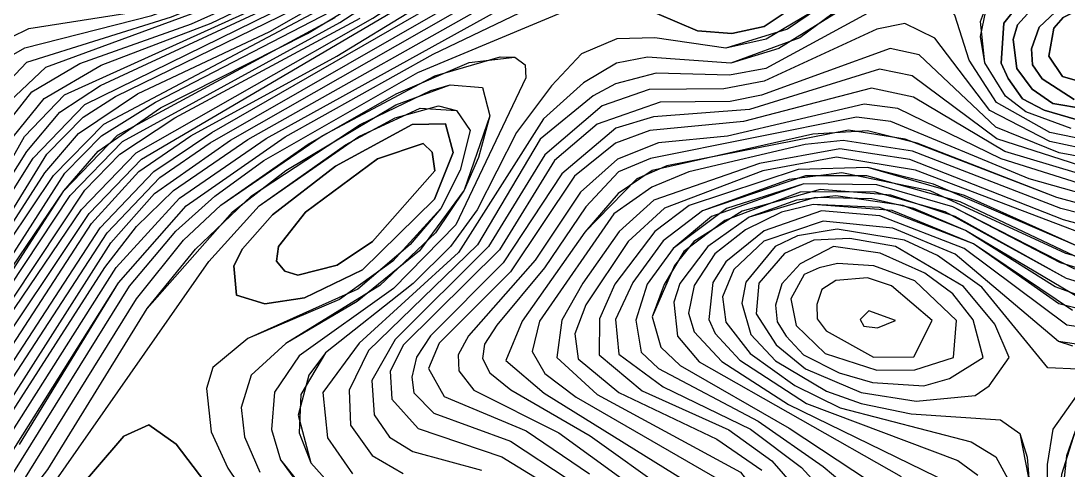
# Model space of a CAD drawing. Extents: x 104.513 to 104.5295, y 28.4567 to 28.4663.
# Drawn here: x 104.523564 to 104.525917, y 28.46333 to 28.464339 of the extents above; entities that cross this region are included whole.
import ezdxf

# ---------------------------------------------------------------- set-up
doc = ezdxf.new("R2010")
doc.units = 0
doc.header["$MEASUREMENT"] = 0
for name, color, linetype in [('Contour_Line_Intermediate', 7, 'Continuous'), ('Contour_Line_Major', 7, 'Continuous'), ('Contour_Line_Minor', 7, 'Continuous'), ('Iso-height_Area', 7, 'Continuous')]:
    doc.layers.add(name, color=color, linetype=linetype)

msp = doc.modelspace()

# ---------------------------------------------------------------- linework, layer by layer
at = {"layer": 'Contour_Line_Intermediate', "color": 0}
for points in [[(104.5234187, 28.4637567, 375), (104.5235912, 28.4640306, 375), (104.5237069, 28.4641508, 375), (104.5242405, 28.464413, 375), (104.5244093, 28.4645316, 375), (104.5244922, 28.4646118, 375), (104.5245255, 28.4646596, 375), (104.5245508, 28.4647496, 375), (104.5245425, 28.4648287, 375), (104.5244758, 28.4650492, 375), (104.5244765, 28.4651616, 375), (104.5245271, 28.4652409, 375), (104.5246184, 28.4653078, 375), (104.5249856, 28.4654702, 375), (104.5255627, 28.4657637, 375), (104.525698, 28.4658124, 375), (104.5258129, 28.4658173, 375), (104.5258852, 28.4657646, 375), (104.5259113, 28.4657201, 375), (104.5259275, 28.4656491, 375)], [(104.5266093, 28.4645449, 355), (104.5265814, 28.4644393, 355), (104.5265376, 28.4643844, 355), (104.5264416, 28.464303, 355), (104.5263132, 28.4642343, 355), (104.5261384, 28.4641906, 355), (104.5260087, 28.4641839, 355), (104.5259049, 28.4642142, 355), (104.525874, 28.4642595, 355), (104.5258851, 28.4643225, 355), (104.525906, 28.4643461, 355), (104.5260574, 28.4644234, 355), (104.5265641, 28.4645814, 355), (104.5266093, 28.4645449, 355)], [(104.5234968, 28.4635378, 365), (104.5237226, 28.4638837, 365), (104.5238283, 28.4640002, 365), (104.5239456, 28.464081, 365), (104.5242738, 28.4642598, 365), (104.5246228, 28.4644725, 365)], [(104.5235769, 28.4632132, 355), (104.5239857, 28.4637984, 355), (104.5240989, 28.4639232, 355), (104.5243229, 28.4640788, 355), (104.524461, 28.4641431, 355), (104.5245423, 28.4641375, 355), (104.5245732, 28.4640926, 355), (104.5245509, 28.4640035, 355), (104.5245077, 28.4639175, 355), (104.5243993, 28.4637991, 355), (104.5242795, 28.4637133, 355), (104.5240733, 28.4636255, 355), (104.5239948, 28.4635602, 355), (104.5239807, 28.4635131, 355), (104.5239913, 28.4634163, 355), (104.5240288, 28.4633348, 355), (104.5241357, 28.4631759, 355)], [(104.5259808, 28.4639613, 365), (104.5257665, 28.4640287, 365), (104.5255345, 28.464142, 365), (104.5254588, 28.4641514, 365), (104.5251517, 28.46408, 365), (104.5249963, 28.464065, 365), (104.5249045, 28.4640284, 365), (104.524821, 28.4639544, 365), (104.5247197, 28.4638017, 365), (104.5245698, 28.4636319, 365), (104.524546, 28.4635886, 365), (104.5245476, 28.4635533, 365), (104.5245814, 28.4635094, 365), (104.5247729, 28.4634139, 365), (104.5249148, 28.4633106, 365)], [(104.5259422, 28.4637171, 375), (104.5256867, 28.4638684, 375), (104.5255702, 28.4639174, 375), (104.5254759, 28.4639394, 375), (104.5253486, 28.4639424, 375), (104.5252002, 28.4638983, 375), (104.5251071, 28.4638321, 375), (104.5250444, 28.463749, 375), (104.5250307, 28.4637071, 375), (104.5250391, 28.4636309, 375), (104.5250879, 28.4635729, 375), (104.5255416, 28.4633155, 375)]]:
    msp.add_polyline3d(points, dxfattribs=at)
at = {"layer": 'Contour_Line_Major', "color": 0}
for points in [[(104.5235381, 28.4641581, 380), (104.5236194, 28.4642349, 380), (104.5240748, 28.4644026, 380), (104.5242423, 28.4645003, 380), (104.5243896, 28.4646283, 380), (104.5244281, 28.4646938, 380), (104.5244414, 28.4648219, 380), (104.5243819, 28.4650796, 380), (104.5243794, 28.465163, 380), (104.5243966, 28.4652411, 380), (104.5244171, 28.4652766, 380), (104.5244899, 28.4653438, 380), (104.5249855, 28.4655543, 380), (104.52569, 28.4659378, 380), (104.5258118, 28.465988, 380), (104.5258763, 28.4659928, 380), (104.5259226, 28.4659737, 380)], [(104.5235061, 28.463358, 360), (104.523778, 28.4637852, 360), (104.5239203, 28.4639408, 360), (104.5241147, 28.4640745, 360), (104.5247106, 28.4644043, 360), (104.5247994, 28.4644776, 360), (104.5248662, 28.4645734, 360), (104.5249113, 28.464687, 360), (104.5249115, 28.4647634, 360), (104.5248794, 28.4649614, 360), (104.5248987, 28.465065, 360), (104.525066, 28.4651752, 360), (104.5252008, 28.4652109, 360), (104.5252626, 28.4651869, 360), (104.5252789, 28.4651178, 360), (104.5252666, 28.4649449, 360), (104.525289, 28.4648743, 360), (104.5253196, 28.4648282, 360), (104.5254159, 28.4647541, 360), (104.5256078, 28.4646559, 360), (104.5256464, 28.4646155, 360), (104.5257239, 28.4644882, 360), (104.5258418, 28.4645012, 360), (104.5261372, 28.4645877, 360)], [(104.5234967, 28.463705, 370), (104.5236601, 28.4639575, 370), (104.5237371, 28.4640463, 370), (104.5238776, 28.4641432, 370), (104.5242077, 28.4643105, 370), (104.5243666, 28.4644071, 370)], [(104.525989, 28.464065, 360), (104.5258759, 28.464088, 360), (104.5257562, 28.4641553, 360), (104.5256945, 28.4642505, 360), (104.5256629, 28.4643516, 360), (104.5256197, 28.4643926, 360), (104.5255768, 28.4643961, 360), (104.5254838, 28.4643654, 360), (104.5252376, 28.4642322, 360), (104.5251564, 28.4642166, 360), (104.5249915, 28.4642215, 360), (104.5248996, 28.4641973, 360), (104.52485, 28.4641705, 360), (104.5247306, 28.4640735, 360), (104.5245901, 28.4638362, 360), (104.5243448, 28.4635986, 360), (104.5243016, 28.4635098, 360), (104.5243042, 28.463431, 360), (104.5243532, 28.4633627, 360), (104.524423, 28.4633226, 360)], [(104.5260022, 28.4638411, 370), (104.5255744, 28.4640032, 370), (104.5253967, 28.4640327, 370), (104.5252307, 28.4640023, 370), (104.5250098, 28.463918, 370), (104.5249282, 28.4638433, 370), (104.524833, 28.4637012, 370), (104.5248084, 28.4636363, 370), (104.5248157, 28.4635796, 370), (104.5249072, 28.4635043, 370), (104.5251278, 28.4633997, 370), (104.525229, 28.46333, 370)], [(104.5257849, 28.4635829, 380), (104.5257525, 28.4636579, 380), (104.5256822, 28.463742, 380), (104.5255289, 28.4638322, 380), (104.5254267, 28.4638503, 380), (104.5253459, 28.4638461, 380), (104.5252794, 28.4638165, 380), (104.5252221, 28.46375, 380), (104.5252157, 28.4636809, 380), (104.5252609, 28.4636117, 380), (104.5253272, 28.4635577, 380), (104.5254523, 28.4635042, 380), (104.5255755, 28.4634851, 380), (104.5257085, 28.4634976, 380), (104.5257394, 28.4635192, 380), (104.5257849, 28.4635829, 380)], [(104.525935, 28.4634964, 380), (104.525883, 28.4634223, 380), (104.5258698, 28.4633426, 380), (104.5258655, 28.4629675, 380)]]:
    msp.add_polyline3d(points, dxfattribs=at)
at = {"layer": 'Contour_Line_Minor', "color": 0}
for points in [[(104.5235012, 28.4642826, 383), (104.5235816, 28.4643218, 383), (104.5238214, 28.4643589, 383), (104.5239915, 28.4644128, 383), (104.5241579, 28.464497, 383), (104.5243138, 28.4646245, 383), (104.5243635, 28.4647042, 383), (104.5243811, 28.4647921, 383), (104.5243759, 28.4648718, 383), (104.5243239, 28.4651214, 383), (104.5243278, 28.465233, 383), (104.524368, 28.4653154, 383), (104.5244505, 28.4653917, 383), (104.5248206, 28.4655295, 383), (104.524986, 28.4656058, 383), (104.5254021, 28.4658363, 383), (104.5259082, 28.4661506, 383), (104.5259567, 28.4661366, 383)], [(104.5235231, 28.4642497, 382), (104.5235724, 28.4642786, 382), (104.5238577, 28.4643511, 382), (104.5240323, 28.4644151, 382), (104.524194, 28.4645038, 382), (104.524327, 28.4646163, 382), (104.5243895, 28.4647187, 382), (104.5244034, 28.4648061, 382), (104.5243496, 28.4650678, 382), (104.5243455, 28.4651871, 382), (104.5243896, 28.4653153, 382), (104.5244501, 28.4653669, 382), (104.5249459, 28.4655686, 382), (104.5253657, 28.4657957, 382), (104.5258135, 28.4660625, 382), (104.5259187, 28.4660822, 382)], [(104.5234977, 28.4641628, 381), (104.5235768, 28.4642464, 381), (104.5239018, 28.4643481, 381), (104.5240746, 28.4644185, 381), (104.5242495, 28.4645245, 381), (104.5243786, 28.4646483, 381), (104.5244183, 28.4647341, 381), (104.5244224, 28.4648148, 381), (104.5243657, 28.4650737, 381), (104.5243675, 28.4652001, 381), (104.5244041, 28.4652928, 381), (104.524489, 28.465365, 381), (104.5249851, 28.4655706, 381), (104.5257631, 28.4660014, 381), (104.5258587, 28.4660338, 381), (104.5258996, 28.4660329, 381), (104.5259615, 28.4659977, 381)], [(104.5235448, 28.4641241, 379), (104.523588, 28.4641798, 379), (104.523696, 28.464243, 379), (104.5239469, 28.4643318, 379), (104.5241191, 28.4644098, 379), (104.524274, 28.4645051, 379), (104.5244024, 28.464619, 379), (104.5244522, 28.4647062, 379), (104.5244631, 28.4647915, 379), (104.5244008, 28.4650631, 379), (104.5243971, 28.4651657, 379), (104.5244211, 28.4652417, 379), (104.5244924, 28.4653264, 379), (104.5249858, 28.4655381, 379), (104.5256482, 28.465893, 379), (104.5257738, 28.4659435, 379), (104.5258598, 28.4659519, 379), (104.5259202, 28.4659252, 379)], [(104.523546, 28.4640781, 378), (104.5236158, 28.4641646, 378), (104.5237437, 28.4642396, 378), (104.5239909, 28.4643333, 378), (104.5241576, 28.4644137, 378), (104.5243293, 28.464528, 378), (104.5244151, 28.4646091, 378), (104.5244534, 28.4646608, 378), (104.5244887, 28.4647532, 378), (104.5244792, 28.4648379, 378), (104.5244192, 28.465063, 378), (104.5244142, 28.4651422, 378), (104.5244467, 28.465236, 378), (104.524523, 28.4653192, 378), (104.5249842, 28.4655207, 378), (104.5256511, 28.46587, 378), (104.5257585, 28.46591, 378), (104.5258391, 28.4659153, 378), (104.5259112, 28.4658846, 378), (104.5259663, 28.4658, 378)], [(104.5234564, 28.4638747, 377), (104.5235715, 28.4640792, 377), (104.5236616, 28.4641726, 377), (104.5241565, 28.4643973, 377), (104.5243647, 28.4645354, 377), (104.5244662, 28.464633, 377), (104.5244957, 28.4646862, 377), (104.5245039, 28.4648122, 377), (104.5244364, 28.4650694, 377), (104.5244364, 28.4651525, 377), (104.5244686, 28.4652371, 377), (104.5245705, 28.465327, 377), (104.5249846, 28.4655038, 377), (104.525601, 28.4658247, 377), (104.5257374, 28.4658752, 377), (104.525822, 28.4658819, 377), (104.5258888, 28.4658556, 377), (104.5259275, 28.4658107, 377)], [(104.5234145, 28.4637878, 376), (104.5235769, 28.4640451, 376), (104.523651, 28.4641335, 376), (104.5237422, 28.464194, 376), (104.5242027, 28.4644079, 376), (104.524354, 28.464508, 376), (104.5244792, 28.4646224, 376), (104.5245193, 28.4646975, 376), (104.524527, 28.4647804, 376), (104.5244537, 28.4650758, 376), (104.5244586, 28.4651629, 376), (104.5244828, 28.4652326, 376), (104.524565, 28.4652998, 376), (104.5249851, 28.465487, 376), (104.5256129, 28.4658077, 376), (104.5257229, 28.4658439, 376), (104.5258088, 28.4658495, 376), (104.5258717, 28.4658259, 376), (104.5259197, 28.4657663, 376)], [(104.5234664, 28.4635721, 367), (104.5237, 28.4639154, 367), (104.5238223, 28.4640428, 367), (104.5243544, 28.4643445, 367), (104.5246039, 28.4645063, 367), (104.5246824, 28.4645838, 367), (104.5247271, 28.4646714, 367), (104.5247365, 28.4647322, 367), (104.5246624, 28.4650591, 367), (104.5247037, 28.4651457, 367), (104.5248195, 28.465238, 367), (104.5251831, 28.4654196, 367), (104.5254442, 28.4655334, 367), (104.5255625, 28.4655713, 367), (104.5256491, 28.46557, 367), (104.5256836, 28.4655269, 367), (104.5256822, 28.4654466, 367), (104.5255435, 28.4652354, 367), (104.5254835, 28.4651154, 367), (104.5254621, 28.4650021, 367), (104.5254802, 28.4649436, 367), (104.5255403, 28.464888, 367), (104.5256657, 28.4648356, 367), (104.5259231, 28.4647575, 367)], [(104.5234943, 28.4634604, 363), (104.5237571, 28.4638631, 363), (104.5238761, 28.4639868, 363), (104.5239888, 28.4640649, 363), (104.524609, 28.4644207, 363), (104.5247446, 28.4645257, 363), (104.5248087, 28.4646199, 363), (104.52483, 28.4646872, 363), (104.5248226, 28.4647948, 363), (104.5247789, 28.4649916, 363), (104.5247954, 28.4650745, 363), (104.5248613, 28.4651515, 363), (104.5249484, 28.4652071, 363), (104.5252307, 28.4653391, 363), (104.5253699, 28.4653803, 363), (104.5254049, 28.4653771, 363), (104.5254359, 28.4653611, 363), (104.5254371, 28.4652802, 363), (104.5253517, 28.4649881, 363), (104.5253649, 28.4649139, 363), (104.5254004, 28.4648651, 363), (104.5254941, 28.4648036, 363), (104.5258739, 28.4646441, 363), (104.5259845, 28.4646344, 363)], [(104.5234993, 28.4634234, 362), (104.5237657, 28.4638402, 362), (104.5238642, 28.4639511, 362), (104.5240345, 28.4640706, 362), (104.524658, 28.4644264, 362), (104.524762, 28.4645087, 362), (104.5248293, 28.4646056, 362), (104.5248542, 28.4646951, 362), (104.5248529, 28.4647785, 362), (104.5248136, 28.4649282, 362), (104.5248126, 28.4650458, 362), (104.5248433, 28.4650989, 362), (104.5249347, 28.4651725, 362), (104.5251485, 28.4652752, 362), (104.5253299, 28.4653243, 362), (104.5253694, 28.4652896, 362), (104.5253758, 28.4652486, 362), (104.5253258, 28.4650117, 362), (104.525328, 28.4649326, 362), (104.5253618, 28.4648679, 362), (104.5254018, 28.4648271, 362), (104.5258464, 28.464605, 362), (104.5259714, 28.4646033, 362)], [(104.5254456, 28.4645762, 357), (104.5254221, 28.4644956, 357), (104.5253914, 28.464458, 357), (104.5253106, 28.4643767, 357), (104.5252343, 28.4643258, 357), (104.5251612, 28.4643107, 357), (104.5250842, 28.4643164, 357), (104.5249468, 28.4643746, 357), (104.5249211, 28.4644385, 357), (104.5249277, 28.4644862, 357), (104.5250146, 28.4646976, 357), (104.5250403, 28.4649156, 357), (104.5250681, 28.4649945, 357), (104.5251377, 28.4649317, 357), (104.5252121, 28.4648035, 357), (104.5254456, 28.4645762, 357)], [(104.5259242, 28.4640973, 359), (104.5258222, 28.4641344, 359), (104.5257766, 28.46417, 359), (104.5257302, 28.4642448, 359), (104.5257202, 28.4643036, 359), (104.5257356, 28.4643791, 359), (104.5258108, 28.4644439, 359), (104.5259733, 28.4645133, 359)], [(104.5234699, 28.4636391, 369), (104.5236745, 28.4639463, 369), (104.523792, 28.464068, 369), (104.5242807, 28.4643354, 369), (104.5245276, 28.4644961, 369)], [(104.5255535, 28.4644784, 359), (104.5253139, 28.4643006, 359), (104.5251591, 28.4642437, 359), (104.5249717, 28.464257, 359), (104.5249021, 28.4642437, 359), (104.5248279, 28.4641997, 359), (104.524738, 28.464119, 359), (104.5245467, 28.4638187, 359), (104.524324, 28.4636152, 359), (104.5242425, 28.4635043, 359), (104.5242523, 28.4634024, 359), (104.5243089, 28.4633216, 359)], [(104.5259354, 28.4641172, 358), (104.5258632, 28.4641386, 358), (104.5258143, 28.4641639, 358), (104.5257822, 28.4642091, 358), (104.525767, 28.464244, 358), (104.5257725, 28.4643338, 358), (104.5258391, 28.4644177, 358), (104.525979, 28.4644875, 358)], [(104.5260252, 28.4641291, 357), (104.5258828, 28.4641535, 357), (104.5258362, 28.4641855, 357), (104.5258019, 28.4642315, 357), (104.5257937, 28.4642966, 357), (104.5258034, 28.4643301, 357), (104.5258623, 28.4643958, 357), (104.5260294, 28.4644788, 357)], [(104.5234806, 28.4635527, 366), (104.5237171, 28.4639066, 366), (104.5238349, 28.4640283, 366), (104.5245651, 28.464458, 366)], [(104.5234985, 28.4635014, 364), (104.5237419, 28.4638742, 364), (104.5238621, 28.4640004, 364), (104.5239924, 28.4640884, 364), (104.5246077, 28.464442, 364)], [(104.5234921, 28.4633814, 361), (104.5237525, 28.463785, 361), (104.5238232, 28.4638768, 361), (104.5239067, 28.4639577, 361), (104.5240734, 28.4640726, 361), (104.5246917, 28.4644207, 361)], [(104.5234555, 28.4637466, 373), (104.5236177, 28.4639976, 373), (104.5236932, 28.4640861, 373), (104.5238254, 28.4641747, 373), (104.5241231, 28.4643152, 373), (104.5242851, 28.4644077, 373)], [(104.5234761, 28.4638028, 374), (104.5236222, 28.4640397, 374), (104.5237035, 28.4641228, 374), (104.5237761, 28.4641691, 374), (104.5242381, 28.4643951, 374)], [(104.5259309, 28.4641619, 356), (104.5258587, 28.4642084, 356), (104.5258373, 28.4642404, 356), (104.525835, 28.4642758, 356), (104.5258524, 28.4643245, 356), (104.5259351, 28.4644032, 356)], [(104.5234356, 28.463692, 372), (104.5236366, 28.4639915, 372), (104.5237498, 28.4641067, 372), (104.5242912, 28.464394, 372)], [(104.5235263, 28.4633427, 359), (104.5237832, 28.4637506, 359), (104.5239348, 28.4639231, 359), (104.5241572, 28.4640783, 359), (104.5244901, 28.4642643, 359), (104.5247375, 28.464382, 359)], [(104.5234821, 28.4637164, 371), (104.5236623, 28.4639966, 371), (104.5237444, 28.4640808, 371), (104.523866, 28.4641562, 371), (104.5242821, 28.464371, 371)], [(104.5235477, 28.4633253, 358), (104.5238075, 28.4637428, 358), (104.5239121, 28.4638666, 358), (104.5239993, 28.4639454, 358), (104.5241094, 28.4640249, 358), (104.5244553, 28.4642232, 358), (104.524809, 28.4643701, 358)], [(104.5253561, 28.4643672, 358), (104.5252868, 28.4643201, 358), (104.5251476, 28.4642778, 358), (104.5249886, 28.4643005, 358), (104.5249031, 28.4642988, 358), (104.5248232, 28.464265, 358), (104.5247562, 28.4641926, 358), (104.5246771, 28.4640883, 358), (104.5245887, 28.4639147, 358), (104.5245293, 28.4638323, 358), (104.524445, 28.4637494, 358), (104.5242481, 28.4635936, 358), (104.524193, 28.4635, 358), (104.5241887, 28.4634137, 358), (104.5242151, 28.4633463, 358), (104.5242732, 28.4632822, 358)], [(104.523489, 28.4636312, 368), (104.5237074, 28.4639587, 368), (104.523786, 28.4640396, 368), (104.5239093, 28.464121, 368), (104.5243263, 28.4643452, 368)], [(104.5259815, 28.4640457, 361), (104.5258764, 28.4640679, 361), (104.5257415, 28.4641372, 361), (104.5256175, 28.4642997, 361), (104.5255503, 28.464333, 361), (104.5254871, 28.46432, 361), (104.5252342, 28.4642035, 361), (104.5251437, 28.4641863, 361), (104.5249755, 28.4641849, 361), (104.5248698, 28.4641477, 361), (104.5247408, 28.4640378, 361), (104.5246142, 28.4638318, 361), (104.524405, 28.4636233, 361), (104.5243522, 28.4635314, 361), (104.5243573, 28.463454, 361), (104.5243917, 28.463404, 361), (104.5244441, 28.4633721, 361), (104.5245991, 28.4633299, 361)], [(104.5235661, 28.4633018, 357), (104.5238231, 28.4637143, 357), (104.5239292, 28.4638462, 357), (104.5240131, 28.4639252, 357), (104.5242403, 28.4640809, 357), (104.5244935, 28.464215, 357), (104.5246406, 28.4642582, 357), (104.5246739, 28.4642572, 357), (104.5246971, 28.4642397, 357), (104.5246983, 28.4642108, 357), (104.524541, 28.4638808, 357), (104.524401, 28.4637382, 357), (104.5241893, 28.4635869, 357), (104.5241332, 28.4635051, 357), (104.5241266, 28.4634215, 357), (104.5241469, 28.4633534, 357), (104.524283, 28.4631666, 357)], [(104.5260106, 28.4640214, 362), (104.5258973, 28.4640426, 362), (104.5257544, 28.4640999, 362), (104.5255826, 28.4642627, 362), (104.5255174, 28.4642767, 362), (104.5252282, 28.4641721, 362), (104.5251573, 28.4641579, 362), (104.525, 28.4641564, 362), (104.5248584, 28.4641071, 362), (104.5247627, 28.4640251, 362), (104.5246395, 28.4638244, 362), (104.5244238, 28.4636115, 362), (104.5243936, 28.4635523, 362), (104.5243972, 28.463489, 362), (104.5244566, 28.4634236, 362), (104.5246442, 28.4633599, 362), (104.5247411, 28.4633009, 362)], [(104.5259645, 28.4640072, 363), (104.5257568, 28.4640739, 363), (104.5255668, 28.4642151, 363), (104.525493, 28.4642304, 363), (104.5252014, 28.4641401, 363), (104.524985, 28.4641234, 363), (104.5249009, 28.4640978, 363), (104.524779, 28.4639954, 363), (104.5246478, 28.4637952, 363), (104.5244839, 28.4636318, 363), (104.5244525, 28.463584, 363), (104.5244425, 28.4635387, 363), (104.524447, 28.4635035, 363), (104.5244913, 28.4634581, 363), (104.5246637, 28.4633949, 363), (104.5247939, 28.4633094, 363)], [(104.5235526, 28.4632395, 356), (104.5236244, 28.4633311, 356), (104.5238472, 28.4636929, 356), (104.5239558, 28.463826, 356), (104.5240817, 28.4639457, 356), (104.5243262, 28.4641058, 356), (104.5244848, 28.4641828, 356), (104.5245282, 28.4641952, 356), (104.5246009, 28.4641891, 356), (104.5246175, 28.4641256, 356), (104.5245599, 28.4639586, 356), (104.5244596, 28.4638224, 356), (104.5243194, 28.4637084, 356), (104.5241589, 28.4636145, 356), (104.5240811, 28.4635432, 356), (104.5240588, 28.463471, 356), (104.5240661, 28.4634045, 356), (104.5241008, 28.4633254, 356)], [(104.5259904, 28.4639812, 364), (104.525775, 28.4640453, 364), (104.5255699, 28.4641675, 364), (104.5254752, 28.4641878, 364), (104.5251873, 28.464113, 364), (104.5249769, 28.4640924, 364), (104.5248998, 28.4640639, 364), (104.5248075, 28.4639899, 364), (104.5246637, 28.4637751, 364), (104.5245037, 28.4636151, 364), (104.5244793, 28.4635584, 364), (104.5245149, 28.4634954, 364), (104.5246989, 28.4634183, 364), (104.5248417, 28.4633215, 364)], [(104.5260082, 28.4639343, 366), (104.5258299, 28.4639843, 366), (104.525519, 28.4641131, 366), (104.5254412, 28.4641224, 366), (104.5249787, 28.4640294, 366), (104.5249067, 28.4639997, 366), (104.524833, 28.4639211, 366), (104.5247407, 28.4637845, 366), (104.5246329, 28.4636557, 366), (104.5246056, 28.4636125, 366), (104.5246011, 28.4635805, 366), (104.5246173, 28.4635487, 366), (104.5246649, 28.4635102, 366), (104.524843, 28.4634074, 366), (104.5250187, 28.4632811, 366)], [(104.5260052, 28.4639113, 367), (104.5258916, 28.4639423, 367), (104.5255513, 28.4640729, 367), (104.5254237, 28.4640934, 367), (104.5250154, 28.464013, 367), (104.5249475, 28.4639844, 367), (104.5248309, 28.4638646, 367), (104.5246902, 28.4636646, 367), (104.5246534, 28.4635761, 367), (104.5247399, 28.463503, 367), (104.5250992, 28.4632798, 367), (104.52512, 28.4632516, 367), (104.5251044, 28.4631855, 367), (104.5250328, 28.4631434, 367), (104.5246518, 28.4630112, 367), (104.5244893, 28.4629375, 367), (104.5244067, 28.4628785, 367), (104.5241514, 28.462643, 367), (104.5240411, 28.4625799, 367), (104.5238294, 28.4624973, 367), (104.5237059, 28.4624692, 367), (104.5235823, 28.4624768, 367), (104.5232973, 28.4625924, 367)], [(104.5245349, 28.4640433, 354), (104.524493, 28.4639387, 354), (104.5243312, 28.46378, 354), (104.524201, 28.4637166, 354), (104.524112, 28.4637033, 354), (104.5240478, 28.463723, 354), (104.5240423, 28.4637889, 354), (104.5240614, 28.4638272, 354), (104.5241291, 28.4639034, 354), (104.5242705, 28.4640128, 354), (104.5244426, 28.4641058, 354), (104.5245176, 28.4641079, 354), (104.5245349, 28.4640433, 354)], [(104.5260273, 28.4638852, 368), (104.5259009, 28.4639172, 368), (104.5255675, 28.4640465, 368), (104.5254119, 28.46407, 368), (104.5253262, 28.4640612, 368), (104.5250647, 28.4639999, 368), (104.5249815, 28.4639652, 368), (104.5248958, 28.4639057, 368), (104.5247293, 28.4636642, 368), (104.5247128, 28.4635967, 368), (104.524741, 28.4635471, 368), (104.5248115, 28.4634937, 368), (104.5251518, 28.4632976, 368)], [(104.524494, 28.4640024, 353), (104.5243537, 28.4638436, 353), (104.5242746, 28.4637903, 353), (104.5241856, 28.4637681, 353), (104.5241571, 28.4637766, 353), (104.5241379, 28.4637994, 353), (104.5241427, 28.4638323, 353), (104.5242031, 28.4639096, 353), (104.5243653, 28.4640287, 353), (104.5244675, 28.4640637, 353), (104.5244881, 28.464044, 353), (104.524494, 28.4640024, 353)], [(104.5260148, 28.4638632, 369), (104.525907, 28.4638923, 369), (104.5255611, 28.4640276, 369), (104.5254043, 28.4640513, 369), (104.5252237, 28.4640183, 369), (104.524986, 28.4639362, 369), (104.5249079, 28.4638661, 369), (104.5248265, 28.4637499, 369), (104.5247794, 28.4636669, 369), (104.5247681, 28.4635826, 369), (104.5248585, 28.4634997, 369), (104.5251806, 28.4633253, 369)], [(104.52594, 28.4638319, 371), (104.5256149, 28.4639721, 371), (104.5254673, 28.4640095, 371), (104.5253104, 28.4640054, 371), (104.5250658, 28.4639241, 371), (104.5249886, 28.4638656, 371), (104.5248981, 28.4637476, 371), (104.5248638, 28.4636694, 371), (104.5248629, 28.463589, 371), (104.5249597, 28.4635084, 371), (104.5251547, 28.4634203, 371), (104.5252515, 28.4633509, 371), (104.5253274, 28.4632632, 371)], [(104.5260189, 28.4637878, 372), (104.525912, 28.4638166, 372), (104.525607, 28.4639573, 372), (104.5254089, 28.4639974, 372), (104.5252899, 28.4639826, 372), (104.5250956, 28.4639121, 372), (104.5250069, 28.4638452, 372), (104.5249387, 28.4637515, 372), (104.5248998, 28.4636685, 372), (104.5249074, 28.4635904, 372), (104.5250074, 28.4635169, 372), (104.5252031, 28.463422, 372), (104.5253177, 28.4633357, 372), (104.5253968, 28.4632495, 372)], [(104.5260046, 28.4637632, 373), (104.5259001, 28.4637952, 373), (104.5256582, 28.4639214, 373), (104.5254873, 28.4639708, 373), (104.5253233, 28.4639726, 373), (104.5251493, 28.4639177, 373), (104.5250295, 28.4638279, 373), (104.5249709, 28.4637474, 373), (104.5249455, 28.4636671, 373), (104.5249579, 28.4635947, 373), (104.5249962, 28.4635583, 373), (104.5252209, 28.4634397, 373), (104.5253667, 28.463338, 373), (104.5254594, 28.46326, 373)], [(104.5259942, 28.4637357, 374), (104.5259136, 28.4637603, 374), (104.5256636, 28.4638998, 374), (104.5255188, 28.4639477, 374), (104.5253597, 28.4639601, 374), (104.5251847, 28.4639117, 374), (104.5250761, 28.4638436, 374), (104.5250323, 28.4637892, 374), (104.524982, 28.4636746, 374), (104.5250021, 28.463606, 374), (104.5250449, 28.4635648, 374), (104.5252904, 28.4634246, 374), (104.5255409, 28.4632592, 374)], [(104.5259273, 28.4636888, 376), (104.5257048, 28.4638381, 376), (104.5254935, 28.4639198, 376), (104.525344, 28.4639267, 376), (104.5252729, 28.463909, 376), (104.5251919, 28.4638695, 376), (104.5251233, 28.4638154, 376), (104.525077, 28.4637447, 376), (104.5250641, 28.4636821, 376), (104.5250768, 28.4636402, 376), (104.525139, 28.4635738, 376), (104.5252888, 28.4634775, 376), (104.5256512, 28.4633011, 376)], [(104.5259864, 28.4636447, 377), (104.5259142, 28.4636557, 377), (104.5256832, 28.4638274, 377), (104.5254939, 28.463901, 377), (104.5253628, 28.4639121, 377), (104.5252339, 28.4638677, 377), (104.5251476, 28.463798, 377), (104.5251187, 28.463751, 377), (104.5251096, 28.4636679, 377), (104.5251239, 28.4636369, 377), (104.5251793, 28.4635773, 377), (104.5253295, 28.4634797, 377), (104.5256691, 28.4633514, 377), (104.5257142, 28.4633186, 377)], [(104.5259277, 28.4636084, 378), (104.5258957, 28.4636188, 378), (104.5256633, 28.4638151, 378), (104.5255232, 28.4638733, 378), (104.5253665, 28.463889, 378), (104.5252336, 28.4638441, 378), (104.5251656, 28.4637804, 378), (104.5251405, 28.4637194, 378), (104.5251478, 28.4636624, 378), (104.5252025, 28.4635922, 378), (104.5253028, 28.4635204, 378), (104.5254052, 28.4634699, 378), (104.5256993, 28.4633936, 378), (104.5257549, 28.4633602, 378), (104.5257864, 28.4633022, 378)], [(104.5259398, 28.4635569, 379), (104.5258715, 28.4635597, 379), (104.5257232, 28.4637412, 379), (104.5256235, 28.463812, 379), (104.5255495, 28.4638464, 379), (104.5253979, 28.4638714, 379), (104.5253087, 28.4638559, 379), (104.5252591, 28.463832, 379), (104.5251931, 28.4637521, 379), (104.525184, 28.4637049, 379), (104.5252044, 28.4636344, 379), (104.5252597, 28.4635757, 379), (104.5253744, 28.4635075, 379), (104.5254518, 28.4634794, 379), (104.5255646, 28.4634562, 379), (104.5257654, 28.4634429, 379), (104.5258084, 28.4634126, 379), (104.5258341, 28.4632823, 379)], [(104.5257266, 28.4635829, 381), (104.5257037, 28.4636677, 381), (104.5256583, 28.4637257, 381), (104.5255949, 28.4637724, 381), (104.5254949, 28.4638172, 381), (104.5253902, 28.4638318, 381), (104.5253152, 28.4637932, 381), (104.525274, 28.4637484, 381), (104.5252594, 28.4637006, 381), (104.525263, 28.4636632, 381), (104.5252833, 28.4636311, 381), (104.5253227, 28.4635891, 381), (104.5254028, 28.4635487, 381), (104.5254773, 28.463527, 381), (104.5255929, 28.4635196, 381), (104.5256505, 28.4635356, 381), (104.5257266, 28.4635829, 381)], [(104.525666, 28.4636657, 382), (104.5255729, 28.4637547, 382), (104.5254808, 28.4637891, 382), (104.5253991, 28.4637941, 382), (104.5253577, 28.4637839, 382), (104.5253237, 28.463769, 382), (104.5252937, 28.4637145, 382), (104.5253059, 28.4636547, 382), (104.5253711, 28.4635921, 382), (104.5254873, 28.4635543, 382), (104.5255723, 28.4635553, 382), (104.5256597, 28.463583, 382), (104.525666, 28.4636657, 382)], [(104.5256115, 28.4636657, 383), (104.5255201, 28.4637441, 383), (104.5254663, 28.4637617, 383), (104.5253951, 28.463756, 383), (104.5253634, 28.4637353, 383), (104.5253526, 28.4637019, 383), (104.5253533, 28.4636698, 383), (104.5253737, 28.4636427, 383), (104.5254799, 28.4635833, 383), (104.5255704, 28.4635842, 383), (104.5256115, 28.4636657, 383)], [(104.5255289, 28.4636657, 384), (104.5254693, 28.4636875, 384), (104.5254496, 28.4636684, 384), (104.5254581, 28.4636529, 384), (104.5254884, 28.4636493, 384), (104.5255289, 28.4636657, 384)], [(104.5234951, 28.4630889, 354), (104.5235994, 28.4631789, 354), (104.5237946, 28.463406, 354), (104.5238513, 28.4634314, 354), (104.5239125, 28.4633886, 354), (104.5240795, 28.463169, 354)], [(104.5259333, 28.4634174, 381), (104.5259022, 28.4633199, 381), (104.5258962, 28.4632505, 381), (104.5259097, 28.462946, 381), (104.5259416, 28.4627974, 381)]]:
    msp.add_polyline3d(points, dxfattribs=at)
at = {"layer": 'Iso-height_Area', "color": 0}
for points in [[(104.5235012, 28.4642826, 383), (104.5235816, 28.4643218, 383), (104.5238214, 28.4643589, 383), (104.5239915, 28.4644128, 383), (104.5241579, 28.464497, 383), (104.5243138, 28.4646245, 383), (104.5243635, 28.4647042, 383), (104.5243811, 28.4647921, 383), (104.5243759, 28.4648718, 383), (104.5243239, 28.4651214, 383), (104.5243278, 28.465233, 383), (104.524368, 28.4653154, 383), (104.5244505, 28.4653917, 383), (104.5248206, 28.4655295, 383), (104.524986, 28.4656058, 383), (104.5254021, 28.4658363, 383), (104.5259082, 28.4661506, 383), (104.5259567, 28.4661366, 383)], [(104.5235231, 28.4642497, 382), (104.5235724, 28.4642786, 382), (104.5238577, 28.4643511, 382), (104.5240323, 28.4644151, 382), (104.524194, 28.4645038, 382), (104.524327, 28.4646163, 382), (104.5243895, 28.4647187, 382), (104.5244034, 28.4648061, 382), (104.5243496, 28.4650678, 382), (104.5243455, 28.4651871, 382), (104.5243896, 28.4653153, 382), (104.5244501, 28.4653669, 382), (104.5249459, 28.4655686, 382), (104.5253657, 28.4657957, 382), (104.5258135, 28.4660625, 382), (104.5259187, 28.4660822, 382)], [(104.5234977, 28.4641628, 381), (104.5235768, 28.4642464, 381), (104.5239018, 28.4643481, 381), (104.5240746, 28.4644185, 381), (104.5242495, 28.4645245, 381), (104.5243786, 28.4646483, 381), (104.5244183, 28.4647341, 381), (104.5244224, 28.4648148, 381), (104.5243657, 28.4650737, 381), (104.5243675, 28.4652001, 381), (104.5244041, 28.4652928, 381), (104.524489, 28.465365, 381), (104.5249851, 28.4655706, 381), (104.5257631, 28.4660014, 381), (104.5258587, 28.4660338, 381), (104.5258996, 28.4660329, 381), (104.5259615, 28.4659977, 381)], [(104.5235381, 28.4641581, 380), (104.5236194, 28.4642349, 380), (104.5240748, 28.4644026, 380), (104.5242423, 28.4645003, 380), (104.5243896, 28.4646283, 380), (104.5244281, 28.4646938, 380), (104.5244414, 28.4648219, 380), (104.5243819, 28.4650796, 380), (104.5243794, 28.465163, 380), (104.5243966, 28.4652411, 380), (104.5244171, 28.4652766, 380), (104.5244899, 28.4653438, 380), (104.5249855, 28.4655543, 380), (104.52569, 28.4659378, 380), (104.5258118, 28.465988, 380), (104.5258763, 28.4659928, 380), (104.5259226, 28.4659737, 380)], [(104.5235448, 28.4641241, 379), (104.523588, 28.4641798, 379), (104.523696, 28.464243, 379), (104.5239469, 28.4643318, 379), (104.5241191, 28.4644098, 379), (104.524274, 28.4645051, 379), (104.5244024, 28.464619, 379), (104.5244522, 28.4647062, 379), (104.5244631, 28.4647915, 379), (104.5244008, 28.4650631, 379), (104.5243971, 28.4651657, 379), (104.5244211, 28.4652417, 379), (104.5244924, 28.4653264, 379), (104.5249858, 28.4655381, 379), (104.5256482, 28.465893, 379), (104.5257738, 28.4659435, 379), (104.5258598, 28.4659519, 379), (104.5259202, 28.4659252, 379)], [(104.523546, 28.4640781, 378), (104.5236158, 28.4641646, 378), (104.5237437, 28.4642396, 378), (104.5239909, 28.4643333, 378), (104.5241576, 28.4644137, 378), (104.5243293, 28.464528, 378), (104.5244151, 28.4646091, 378), (104.5244534, 28.4646608, 378), (104.5244887, 28.4647532, 378), (104.5244792, 28.4648379, 378), (104.5244192, 28.465063, 378), (104.5244142, 28.4651422, 378), (104.5244467, 28.465236, 378), (104.524523, 28.4653192, 378), (104.5249842, 28.4655207, 378), (104.5256511, 28.46587, 378), (104.5257585, 28.46591, 378), (104.5258391, 28.4659153, 378), (104.5259112, 28.4658846, 378), (104.5259663, 28.4658, 378)], [(104.5234564, 28.4638747, 377), (104.5235715, 28.4640792, 377), (104.5236616, 28.4641726, 377), (104.5241565, 28.4643973, 377), (104.5243647, 28.4645354, 377), (104.5244662, 28.464633, 377), (104.5244957, 28.4646862, 377), (104.5245039, 28.4648122, 377), (104.5244364, 28.4650694, 377), (104.5244364, 28.4651525, 377), (104.5244686, 28.4652371, 377), (104.5245705, 28.465327, 377), (104.5249846, 28.4655038, 377), (104.525601, 28.4658247, 377), (104.5257374, 28.4658752, 377), (104.525822, 28.4658819, 377), (104.5258888, 28.4658556, 377), (104.5259275, 28.4658107, 377)], [(104.5234145, 28.4637878, 376), (104.5235769, 28.4640451, 376), (104.523651, 28.4641335, 376), (104.5237422, 28.464194, 376), (104.5242027, 28.4644079, 376), (104.524354, 28.464508, 376), (104.5244792, 28.4646224, 376), (104.5245193, 28.4646975, 376), (104.524527, 28.4647804, 376), (104.5244537, 28.4650758, 376), (104.5244586, 28.4651629, 376), (104.5244828, 28.4652326, 376), (104.524565, 28.4652998, 376), (104.5249851, 28.465487, 376), (104.5256129, 28.4658077, 376), (104.5257229, 28.4658439, 376), (104.5258088, 28.4658495, 376), (104.5258717, 28.4658259, 376), (104.5259197, 28.4657663, 376)], [(104.5234187, 28.4637567, 375), (104.5235912, 28.4640306, 375), (104.5237069, 28.4641508, 375), (104.5242405, 28.464413, 375), (104.5244093, 28.4645316, 375), (104.5244922, 28.4646118, 375), (104.5245255, 28.4646596, 375), (104.5245508, 28.4647496, 375), (104.5245425, 28.4648287, 375), (104.5244758, 28.4650492, 375), (104.5244765, 28.4651616, 375), (104.5245271, 28.4652409, 375), (104.5246184, 28.4653078, 375), (104.5249856, 28.4654702, 375), (104.5255627, 28.4657637, 375), (104.525698, 28.4658124, 375), (104.5258129, 28.4658173, 375), (104.5258852, 28.4657646, 375), (104.5259113, 28.4657201, 375), (104.5259275, 28.4656491, 375)], [(104.5234664, 28.4635721, 367), (104.5237, 28.4639154, 367), (104.5238223, 28.4640428, 367), (104.5243544, 28.4643445, 367), (104.5246039, 28.4645063, 367), (104.5246824, 28.4645838, 367), (104.5247271, 28.4646714, 367), (104.5247365, 28.4647322, 367), (104.5246624, 28.4650591, 367), (104.5247037, 28.4651457, 367), (104.5248195, 28.465238, 367), (104.5251831, 28.4654196, 367), (104.5254442, 28.4655334, 367), (104.5255625, 28.4655713, 367), (104.5256491, 28.46557, 367), (104.5256836, 28.4655269, 367), (104.5256822, 28.4654466, 367), (104.5255435, 28.4652354, 367), (104.5254835, 28.4651154, 367), (104.5254621, 28.4650021, 367), (104.5254802, 28.4649436, 367), (104.5255403, 28.464888, 367), (104.5256657, 28.4648356, 367), (104.5259231, 28.4647575, 367)], [(104.5234943, 28.4634604, 363), (104.5237571, 28.4638631, 363), (104.5238761, 28.4639868, 363), (104.5239888, 28.4640649, 363), (104.524609, 28.4644207, 363), (104.5247446, 28.4645257, 363), (104.5248087, 28.4646199, 363), (104.52483, 28.4646872, 363), (104.5248226, 28.4647948, 363), (104.5247789, 28.4649916, 363), (104.5247954, 28.4650745, 363), (104.5248613, 28.4651515, 363), (104.5249484, 28.4652071, 363), (104.5252307, 28.4653391, 363), (104.5253699, 28.4653803, 363), (104.5254049, 28.4653771, 363), (104.5254359, 28.4653611, 363), (104.5254371, 28.4652802, 363), (104.5253517, 28.4649881, 363), (104.5253649, 28.4649139, 363), (104.5254004, 28.4648651, 363), (104.5254941, 28.4648036, 363), (104.5258739, 28.4646441, 363), (104.5259845, 28.4646344, 363)], [(104.5234993, 28.4634234, 362), (104.5237657, 28.4638402, 362), (104.5238642, 28.4639511, 362), (104.5240345, 28.4640706, 362), (104.524658, 28.4644264, 362), (104.524762, 28.4645087, 362), (104.5248293, 28.4646056, 362), (104.5248542, 28.4646951, 362), (104.5248529, 28.4647785, 362), (104.5248136, 28.4649282, 362), (104.5248126, 28.4650458, 362), (104.5248433, 28.4650989, 362), (104.5249347, 28.4651725, 362), (104.5251485, 28.4652752, 362), (104.5253299, 28.4653243, 362), (104.5253694, 28.4652896, 362), (104.5253758, 28.4652486, 362), (104.5253258, 28.4650117, 362), (104.525328, 28.4649326, 362), (104.5253618, 28.4648679, 362), (104.5254018, 28.4648271, 362), (104.5258464, 28.464605, 362), (104.5259714, 28.4646033, 362)], [(104.5235061, 28.463358, 360), (104.523778, 28.4637852, 360), (104.5239203, 28.4639408, 360), (104.5241147, 28.4640745, 360), (104.5247106, 28.4644043, 360), (104.5247994, 28.4644776, 360), (104.5248662, 28.4645734, 360), (104.5249113, 28.464687, 360), (104.5249115, 28.4647634, 360), (104.5248794, 28.4649614, 360), (104.5248987, 28.465065, 360), (104.525066, 28.4651752, 360), (104.5252008, 28.4652109, 360), (104.5252626, 28.4651869, 360), (104.5252789, 28.4651178, 360), (104.5252666, 28.4649449, 360), (104.525289, 28.4648743, 360), (104.5253196, 28.4648282, 360), (104.5254159, 28.4647541, 360), (104.5256078, 28.4646559, 360), (104.5256464, 28.4646155, 360), (104.5257239, 28.4644882, 360), (104.5258418, 28.4645012, 360), (104.5261372, 28.4645877, 360)], [(104.5259242, 28.4640973, 359), (104.5258222, 28.4641344, 359), (104.5257766, 28.46417, 359), (104.5257302, 28.4642448, 359), (104.5257206, 28.4643371, 359), (104.5257356, 28.4643791, 359), (104.5258108, 28.4644439, 359), (104.5259733, 28.4645133, 359)], [(104.5234699, 28.4636391, 369), (104.5236745, 28.4639463, 369), (104.523792, 28.464068, 369), (104.5242807, 28.4643354, 369), (104.5245276, 28.4644961, 369)], [(104.5234968, 28.4635378, 365), (104.5237226, 28.4638837, 365), (104.5238283, 28.4640002, 365), (104.5239456, 28.464081, 365), (104.5242738, 28.4642598, 365), (104.5246228, 28.4644725, 365)], [(104.525979, 28.4644875, 0), (104.5258391, 28.4644177, 0), (104.5257725, 28.4643338, 0), (104.525767, 28.464244, 0), (104.5257822, 28.4642091, 0), (104.5258143, 28.4641639, 0), (104.5258632, 28.4641386, 0), (104.5259354, 28.4641172, 0)], [(104.5260294, 28.4644788, 0), (104.5258623, 28.4643958, 0), (104.5258034, 28.4643301, 0), (104.5257937, 28.4642966, 0), (104.5258019, 28.4642315, 0), (104.5258362, 28.4641855, 0), (104.5258828, 28.4641535, 0), (104.5260252, 28.4641291, 0)], [(104.5234806, 28.4635527, 366), (104.5237171, 28.4639066, 366), (104.5238349, 28.4640283, 366), (104.5245651, 28.464458, 366)], [(104.5234985, 28.4635014, 364), (104.5237419, 28.4638742, 364), (104.5238621, 28.4640004, 364), (104.5239924, 28.4640884, 364), (104.5246077, 28.464442, 364)], [(104.5234921, 28.4633814, 361), (104.5237525, 28.463785, 361), (104.5238232, 28.4638768, 361), (104.5239067, 28.4639577, 361), (104.5240734, 28.4640726, 361), (104.5246917, 28.4644207, 361)], [(104.5234555, 28.4637466, 373), (104.5236177, 28.4639976, 373), (104.5236932, 28.4640861, 373), (104.5238254, 28.4641747, 373), (104.5241231, 28.4643152, 373), (104.5242851, 28.4644077, 373)], [(104.5234761, 28.4638028, 374), (104.5236222, 28.4640397, 374), (104.5237035, 28.4641228, 374), (104.5237761, 28.4641691, 374), (104.5242381, 28.4643951, 374)], [(104.525989, 28.464065, 360), (104.5258759, 28.464088, 360), (104.5257562, 28.4641553, 360), (104.5256945, 28.4642505, 360), (104.5256629, 28.4643516, 360), (104.5256197, 28.4643926, 360), (104.5255768, 28.4643961, 360), (104.5254838, 28.4643654, 360), (104.5252376, 28.4642322, 360), (104.5251564, 28.4642166, 360), (104.5249915, 28.4642215, 360), (104.5248996, 28.4641973, 360), (104.52485, 28.4641705, 360), (104.5247306, 28.4640735, 360), (104.5245901, 28.4638362, 360), (104.5243448, 28.4635986, 360), (104.5243016, 28.4635098, 360), (104.5243042, 28.463431, 360), (104.5243532, 28.4633627, 360), (104.524423, 28.4633226, 360)], [(104.5259351, 28.4644032, 0), (104.5258524, 28.4643245, 0), (104.525835, 28.4642758, 0), (104.5258373, 28.4642404, 0), (104.5258587, 28.4642084, 0), (104.5259309, 28.4641619, 0)], [(104.5234356, 28.463692, 372), (104.5236366, 28.4639915, 372), (104.5237498, 28.4641067, 372), (104.5242912, 28.464394, 372)], [(104.5235607, 28.4633874, 359), (104.5237832, 28.4637506, 359), (104.5239348, 28.4639231, 359), (104.5241572, 28.4640783, 359), (104.5244901, 28.4642643, 359), (104.5247375, 28.464382, 359)], [(104.5234821, 28.4637164, 371), (104.5236623, 28.4639966, 371), (104.5237444, 28.4640808, 371), (104.523866, 28.4641562, 371), (104.5242821, 28.464371, 371)], [(104.5235477, 28.4633253, 358), (104.5238075, 28.4637428, 358), (104.5239121, 28.4638666, 358), (104.5239993, 28.4639454, 358), (104.5241094, 28.4640249, 358), (104.5244553, 28.4642232, 358), (104.524809, 28.4643701, 358)], [(104.5253561, 28.4643672, 358), (104.5252385, 28.4642976, 358), (104.5251476, 28.4642778, 358), (104.5249886, 28.4643005, 358), (104.5249031, 28.4642988, 358), (104.5248232, 28.464265, 358), (104.5247562, 28.4641926, 358), (104.5246771, 28.4640883, 358), (104.5245887, 28.4639147, 358), (104.5245293, 28.4638323, 358), (104.524445, 28.4637494, 358), (104.5242481, 28.4635936, 358), (104.5242108, 28.4635432, 358), (104.5241864, 28.4634533, 358), (104.5242151, 28.4633463, 358), (104.5242732, 28.4632822, 358)], [(104.5254062, 28.4643631, 359), (104.5252671, 28.4642766, 359), (104.5251591, 28.4642437, 359), (104.5249717, 28.464257, 359), (104.5249021, 28.4642437, 359), (104.5248279, 28.4641997, 359), (104.524738, 28.464119, 359), (104.5245467, 28.4638187, 359), (104.524324, 28.4636152, 359), (104.5242425, 28.4635043, 359), (104.5242523, 28.4634024, 359), (104.5243089, 28.4633216, 359)], [(104.5234587, 28.4636604, 370), (104.5236601, 28.4639575, 370), (104.523781, 28.4640821, 370), (104.5242701, 28.4643463, 370)], [(104.523489, 28.4636312, 368), (104.5237074, 28.4639587, 368), (104.523786, 28.4640396, 368), (104.5239093, 28.464121, 368), (104.5243263, 28.4643452, 368)], [(104.5259815, 28.4640457, 361), (104.5258764, 28.4640679, 361), (104.5257415, 28.4641372, 361), (104.5256175, 28.4642997, 361), (104.5255503, 28.464333, 361), (104.5254871, 28.46432, 361), (104.5252342, 28.4642035, 361), (104.5251437, 28.4641863, 361), (104.5249755, 28.4641849, 361), (104.5248698, 28.4641477, 361), (104.5247408, 28.4640378, 361), (104.5246142, 28.4638318, 361), (104.524405, 28.4636233, 361), (104.5243522, 28.4635314, 361), (104.5243573, 28.463454, 361), (104.5243917, 28.463404, 361), (104.5244441, 28.4633721, 361), (104.5245991, 28.4633299, 361)], [(104.5235661, 28.4633018, 357), (104.5238231, 28.4637143, 357), (104.5239292, 28.4638462, 357), (104.5240131, 28.4639252, 357), (104.524209, 28.4640619, 357), (104.5244066, 28.4641751, 357), (104.5245711, 28.464245, 357), (104.5246739, 28.4642572, 357), (104.5246971, 28.4642397, 357), (104.5246983, 28.4642108, 357), (104.524541, 28.4638808, 357), (104.524401, 28.4637382, 357), (104.5241893, 28.4635869, 357), (104.5241332, 28.4635051, 357), (104.5241266, 28.4634215, 357), (104.5241469, 28.4633534, 357), (104.5242696, 28.463199, 357)], [(104.5260106, 28.4640214, 362), (104.5258973, 28.4640426, 362), (104.5257544, 28.4640999, 362), (104.5255826, 28.4642627, 362), (104.5255174, 28.4642767, 362), (104.5252282, 28.4641721, 362), (104.5251573, 28.4641579, 362), (104.525, 28.4641564, 362), (104.5248584, 28.4641071, 362), (104.5247627, 28.4640251, 362), (104.5246395, 28.4638244, 362), (104.5244238, 28.4636115, 362), (104.5243936, 28.4635523, 362), (104.5243972, 28.463489, 362), (104.5244566, 28.4634236, 362), (104.5246442, 28.4633599, 362), (104.5247411, 28.4633009, 362)], [(104.5259645, 28.4640072, 363), (104.5257568, 28.4640739, 363), (104.5255668, 28.4642151, 363), (104.525493, 28.4642304, 363), (104.5252014, 28.4641401, 363), (104.524985, 28.4641234, 363), (104.5249009, 28.4640978, 363), (104.524779, 28.4639954, 363), (104.5246478, 28.4637952, 363), (104.5244839, 28.4636318, 363), (104.5244525, 28.463584, 363), (104.5244425, 28.4635387, 363), (104.524447, 28.4635035, 363), (104.5244913, 28.4634581, 363), (104.5246637, 28.4633949, 363), (104.5247939, 28.4633094, 363)], [(104.5235526, 28.4632395, 356), (104.5236244, 28.4633311, 356), (104.5238472, 28.4636929, 356), (104.5240388, 28.4639099, 356), (104.5241588, 28.4640031, 356), (104.524406, 28.4641502, 356), (104.5245282, 28.4641952, 356), (104.5246009, 28.4641891, 356), (104.5246175, 28.4641256, 356), (104.5245921, 28.4640318, 356), (104.5245599, 28.4639586, 356), (104.5244952, 28.4638629, 356), (104.5243699, 28.4637444, 356), (104.5241589, 28.4636145, 356), (104.5240811, 28.4635432, 356), (104.5240588, 28.463471, 356), (104.5240661, 28.4634045, 356), (104.5241008, 28.4633254, 356)], [(104.5259904, 28.4639812, 364), (104.525775, 28.4640453, 364), (104.5255699, 28.4641675, 364), (104.5254752, 28.4641878, 364), (104.5251873, 28.464113, 364), (104.5249769, 28.4640924, 364), (104.5248998, 28.4640639, 364), (104.5248075, 28.4639899, 364), (104.5246637, 28.4637751, 364), (104.5245037, 28.4636151, 364), (104.5244793, 28.4635584, 364), (104.5245149, 28.4634954, 364), (104.5246989, 28.4634183, 364), (104.5248417, 28.4633215, 364)], [(104.5235769, 28.4632132, 355), (104.5239857, 28.4637984, 355), (104.5240989, 28.4639232, 355), (104.5242932, 28.4640604, 355), (104.524405, 28.4641213, 355), (104.524502, 28.4641483, 355), (104.5245423, 28.4641375, 355), (104.5245732, 28.4640926, 355), (104.5245509, 28.4640035, 355), (104.5245077, 28.4639175, 355), (104.5244387, 28.4638364, 355), (104.5243205, 28.463736, 355), (104.5240733, 28.4636255, 355), (104.5239948, 28.4635602, 355), (104.5239807, 28.4635131, 355), (104.5239913, 28.4634163, 355), (104.5240288, 28.4633348, 355), (104.5241357, 28.4631759, 355)], [(104.5259808, 28.4639613, 365), (104.5257665, 28.4640287, 365), (104.5255345, 28.464142, 365), (104.5254588, 28.4641514, 365), (104.5251517, 28.46408, 365), (104.5249963, 28.464065, 365), (104.5249045, 28.4640284, 365), (104.524821, 28.4639544, 365), (104.5247197, 28.4638017, 365), (104.5245698, 28.4636319, 365), (104.524546, 28.4635886, 365), (104.5245476, 28.4635533, 365), (104.5245814, 28.4635094, 365), (104.5247729, 28.4634139, 365), (104.5249148, 28.4633106, 365)], [(104.5260082, 28.4639343, 366), (104.5258299, 28.4639843, 366), (104.525519, 28.4641131, 366), (104.5254412, 28.4641224, 366), (104.5249787, 28.4640294, 366), (104.5249067, 28.4639997, 366), (104.524833, 28.4639211, 366), (104.5247407, 28.4637845, 366), (104.5246329, 28.4636557, 366), (104.5246056, 28.4636125, 366), (104.5246011, 28.4635805, 366), (104.5246173, 28.4635487, 366), (104.5246649, 28.4635102, 366), (104.524843, 28.4634074, 366), (104.5250187, 28.4632811, 366)], [(104.5260052, 28.4639113, 367), (104.5258916, 28.4639423, 367), (104.5255778, 28.4640645, 367), (104.5254666, 28.4640921, 367), (104.5253431, 28.4640843, 367), (104.5249825, 28.464003, 367), (104.5249059, 28.4639513, 367), (104.5248309, 28.4638646, 367), (104.5246902, 28.4636646, 367), (104.5246534, 28.4635761, 367), (104.5247399, 28.463503, 367), (104.5250992, 28.4632798, 367), (104.52512, 28.4632516, 367), (104.5251044, 28.4631855, 367), (104.5250328, 28.4631434, 367), (104.5246518, 28.4630112, 367), (104.5244893, 28.4629375, 367), (104.5244067, 28.4628785, 367), (104.5241514, 28.462643, 367), (104.5240411, 28.4625799, 367), (104.5239044, 28.4625233, 367), (104.5237059, 28.4624692, 367), (104.5235823, 28.4624768, 367), (104.5232973, 28.4625924, 367)], [(104.5260273, 28.4638852, 368), (104.5259009, 28.4639172, 368), (104.5255675, 28.4640465, 368), (104.5254119, 28.46407, 368), (104.5253262, 28.4640612, 368), (104.5250647, 28.4639999, 368), (104.5249815, 28.4639652, 368), (104.5248958, 28.4639057, 368), (104.5247293, 28.4636642, 368), (104.5247128, 28.4635967, 368), (104.524741, 28.4635471, 368), (104.5248115, 28.4634937, 368), (104.5251518, 28.4632976, 368)], [(104.5260148, 28.4638632, 369), (104.525907, 28.4638923, 369), (104.5255611, 28.4640276, 369), (104.5254043, 28.4640513, 369), (104.5252237, 28.4640183, 369), (104.524986, 28.4639362, 369), (104.5249079, 28.4638661, 369), (104.5248265, 28.4637499, 369), (104.5247794, 28.4636669, 369), (104.5247681, 28.4635826, 369), (104.5248585, 28.4634997, 369), (104.5251806, 28.4633253, 369), (104.5252358, 28.4632553, 369), (104.5252283, 28.4631929, 369), (104.5251568, 28.4631388, 369), (104.5247352, 28.4630084, 369), (104.5245244, 28.4629163, 369), (104.5244285, 28.4628494, 369), (104.5241969, 28.4626289, 369), (104.5240743, 28.4625548, 369), (104.5239135, 28.4624839, 369), (104.5237294, 28.4624325, 369), (104.5236042, 28.4624374, 369), (104.5232968, 28.4625636, 369)], [(104.5260022, 28.4638411, 370), (104.5255744, 28.4640032, 370), (104.5253967, 28.4640327, 370), (104.5252307, 28.4640023, 370), (104.5250098, 28.463918, 370), (104.5249282, 28.4638433, 370), (104.524833, 28.4637012, 370), (104.5248084, 28.4636363, 370), (104.5248157, 28.4635796, 370), (104.5249072, 28.4635043, 370), (104.5251278, 28.4633997, 370), (104.525229, 28.46333, 370)], [(104.52594, 28.4638319, 371), (104.5256845, 28.463947, 371), (104.5254673, 28.4640095, 371), (104.5253104, 28.4640054, 371), (104.5250658, 28.4639241, 371), (104.5249886, 28.4638656, 371), (104.5248981, 28.4637476, 371), (104.5248638, 28.4636694, 371), (104.5248629, 28.463589, 371), (104.5249597, 28.4635084, 371), (104.5251547, 28.4634203, 371), (104.5252515, 28.4633509, 371), (104.5253274, 28.4632632, 371)], [(104.5259447, 28.4638041, 372), (104.5256747, 28.4639328, 372), (104.5254646, 28.4639912, 372), (104.5253269, 28.4639906, 372), (104.5250956, 28.4639121, 372), (104.5250069, 28.4638452, 372), (104.5249387, 28.4637515, 372), (104.5248998, 28.4636685, 372), (104.5249074, 28.4635904, 372), (104.5250074, 28.4635169, 372), (104.5252031, 28.463422, 372), (104.5253177, 28.4633357, 372), (104.5253968, 28.4632495, 372), (104.525403, 28.4631774, 372), (104.5252328, 28.4630938, 372), (104.5248974, 28.4630145, 372), (104.5246166, 28.4629076, 372), (104.5244603, 28.462812, 372), (104.5242093, 28.4625677, 372), (104.5240731, 28.4624847, 372), (104.5239122, 28.4624114, 372), (104.5237422, 28.4623767, 372), (104.5236221, 28.4623863, 372), (104.5235177, 28.4624171, 372)], [(104.5259326, 28.463781, 373), (104.5256582, 28.4639214, 373), (104.5254873, 28.4639708, 373), (104.5253233, 28.4639726, 373), (104.5251159, 28.4638993, 373), (104.5250295, 28.4638279, 373), (104.5249709, 28.4637474, 373), (104.5249455, 28.4636671, 373), (104.5249579, 28.4635947, 373), (104.5249962, 28.4635583, 373), (104.5252209, 28.4634397, 373), (104.5253667, 28.463338, 373), (104.5254594, 28.46326, 373)], [(104.5259942, 28.4637357, 374), (104.5259136, 28.4637603, 374), (104.5256411, 28.4639097, 374), (104.5254816, 28.4639551, 374), (104.5253149, 28.4639543, 374), (104.5251453, 28.4638904, 374), (104.5250535, 28.4638213, 374), (104.5250091, 28.463747, 374), (104.524982, 28.4636746, 374), (104.5250021, 28.463606, 374), (104.5250449, 28.4635648, 374), (104.5252904, 28.4634246, 374), (104.5255409, 28.4632592, 374)], [(104.5259785, 28.4637084, 375), (104.5258884, 28.4637418, 375), (104.5256867, 28.4638684, 375), (104.5255467, 28.4639243, 375), (104.5253949, 28.463946, 375), (104.5253065, 28.4639359, 375), (104.5252002, 28.4638983, 375), (104.5251071, 28.4638321, 375), (104.5250444, 28.463749, 375), (104.5250307, 28.4637071, 375), (104.5250391, 28.4636309, 375), (104.5250879, 28.4635729, 375), (104.5255416, 28.4633155, 375)], [(104.5260019, 28.4636771, 376), (104.5258966, 28.4637034, 376), (104.5257048, 28.4638381, 376), (104.5255219, 28.4639133, 376), (104.525344, 28.4639267, 376), (104.5252729, 28.463909, 376), (104.5251919, 28.4638695, 376), (104.5251233, 28.4638154, 376), (104.525077, 28.4637447, 376), (104.5250641, 28.4636821, 376), (104.5250768, 28.4636402, 376), (104.525139, 28.4635738, 376), (104.5252888, 28.4634775, 376), (104.5256512, 28.4633011, 376)], [(104.5259864, 28.4636447, 377), (104.5259142, 28.4636557, 377), (104.5256832, 28.4638274, 377), (104.5254939, 28.463901, 377), (104.5253628, 28.4639121, 377), (104.5252339, 28.4638677, 377), (104.5251476, 28.463798, 377), (104.5251187, 28.463751, 377), (104.5251096, 28.4636679, 377), (104.5251239, 28.4636369, 377), (104.5251793, 28.4635773, 377), (104.5253295, 28.4634797, 377), (104.5256691, 28.4633514, 377), (104.5257142, 28.4633186, 377)], [(104.525971, 28.4636078, 378), (104.5258957, 28.4636188, 378), (104.5256633, 28.4638151, 378), (104.5255232, 28.4638733, 378), (104.5253665, 28.463889, 378), (104.5252336, 28.4638441, 378), (104.5251656, 28.4637804, 378), (104.5251405, 28.4637194, 378), (104.5251478, 28.4636624, 378), (104.5252025, 28.4635922, 378), (104.5253028, 28.4635204, 378), (104.5254052, 28.4634699, 378), (104.5256993, 28.4633936, 378), (104.5257549, 28.4633602, 378), (104.5257864, 28.4633022, 378)], [(104.5259398, 28.4635569, 379), (104.5258715, 28.4635597, 379), (104.5257232, 28.4637412, 379), (104.5256235, 28.463812, 379), (104.5255495, 28.4638464, 379), (104.5253979, 28.4638714, 379), (104.5253087, 28.4638559, 379), (104.5252591, 28.463832, 379), (104.5251931, 28.4637521, 379), (104.525184, 28.4637049, 379), (104.5252044, 28.4636344, 379), (104.5252597, 28.4635757, 379), (104.5253744, 28.4635075, 379), (104.5254518, 28.4634794, 379), (104.5255646, 28.4634562, 379), (104.5257654, 28.4634429, 379), (104.5258084, 28.4634126, 379), (104.525825, 28.4633588, 379), (104.5258375, 28.4632006, 379)], [(104.525935, 28.4634964, 380), (104.525883, 28.4634223, 380), (104.5258698, 28.4633426, 380), (104.5258655, 28.4629675, 380), (104.5259052, 28.4626583, 380), (104.5258988, 28.4625967, 380), (104.5258635, 28.4625722, 380), (104.5257765, 28.4625543, 380), (104.5257202, 28.4625767, 380), (104.5255945, 28.462828, 380), (104.5254789, 28.4629184, 380), (104.5253928, 28.4629443, 380), (104.5252706, 28.4629543, 380), (104.5250211, 28.4629222, 380), (104.5248177, 28.4628514, 380), (104.5246193, 28.4627424, 380), (104.5245336, 28.4626688, 380), (104.5243507, 28.4624324, 380), (104.5241627, 28.4622696, 380), (104.5239937, 28.4621709, 380), (104.5238836, 28.4621599, 380), (104.523736, 28.4622003, 380), (104.5231251, 28.4624699, 380)], [(104.5234278, 28.4628458, 0), (104.5236546, 28.4627795, 0), (104.5237361, 28.4627799, 0), (104.5238733, 28.462839, 0), (104.5239579, 28.4629153, 0), (104.5240776, 28.4630859, 0), (104.5240795, 28.463169, 0), (104.5240795, 28.463169, 0), (104.5239125, 28.4633886, 0), (104.5238513, 28.4634314, 0), (104.5237946, 28.463406, 0), (104.5235994, 28.4631789, 0), (104.5234951, 28.4630889, 0)], [(104.5259333, 28.4634174, 381), (104.5259136, 28.4633623, 381), (104.5258954, 28.4631913, 381), (104.5259097, 28.462946, 381), (104.5259416, 28.4627974, 381)]]:
    msp.add_polyline3d(points, dxfattribs=at)
for points in [[(104.5254456, 28.4645762, 0), (104.5252121, 28.4648035, 0), (104.5251377, 28.4649317, 0), (104.5250681, 28.4649945, 0), (104.5250403, 28.4649156, 0), (104.5250146, 28.4646976, 0), (104.5249277, 28.4644862, 0), (104.5249211, 28.4644385, 0), (104.5249468, 28.4643746, 0), (104.5250842, 28.4643164, 0), (104.5251612, 28.4643107, 0), (104.5252343, 28.4643258, 0), (104.5253106, 28.4643767, 0), (104.5253914, 28.464458, 0), (104.5254221, 28.4644956, 0), (104.5254456, 28.4645762, 0)], [(104.5266093, 28.4645449, 0), (104.5265641, 28.4645814, 0), (104.5260574, 28.4644234, 0), (104.525906, 28.4643461, 0), (104.5258851, 28.4643225, 0), (104.525874, 28.4642595, 0), (104.5259049, 28.4642142, 0), (104.5260087, 28.4641839, 0), (104.5261384, 28.4641906, 0), (104.5263132, 28.4642343, 0), (104.5264416, 28.464303, 0), (104.5265376, 28.4643844, 0), (104.5265814, 28.4644393, 0), (104.5266093, 28.4645449, 0)], [(104.5245349, 28.4640433, 0), (104.5245176, 28.4641079, 0), (104.5244426, 28.4641058, 0), (104.5242705, 28.4640128, 0), (104.5241291, 28.4639034, 0), (104.5240614, 28.4638272, 0), (104.5240423, 28.4637889, 0), (104.5240478, 28.463723, 0), (104.524112, 28.4637033, 0), (104.524201, 28.4637166, 0), (104.5243312, 28.46378, 0), (104.524493, 28.4639387, 0), (104.5245349, 28.4640433, 0)], [(104.524494, 28.4640024, 0), (104.5244881, 28.464044, 0), (104.5244675, 28.4640637, 0), (104.5243653, 28.4640287, 0), (104.5242031, 28.4639096, 0), (104.5241427, 28.4638323, 0), (104.5241379, 28.4637994, 0), (104.5241571, 28.4637766, 0), (104.5241856, 28.4637681, 0), (104.5242746, 28.4637903, 0), (104.5243537, 28.4638436, 0), (104.524494, 28.4640024, 0)], [(104.5257849, 28.4635829, 380), (104.5257525, 28.4636579, 380), (104.5256822, 28.463742, 380), (104.5255289, 28.4638322, 380), (104.5254267, 28.4638503, 380), (104.5253459, 28.4638461, 380), (104.5252794, 28.4638165, 380), (104.5252221, 28.46375, 380), (104.5252157, 28.4636809, 380), (104.5252609, 28.4636117, 380), (104.5253272, 28.4635577, 380), (104.5254523, 28.4635042, 380), (104.5255755, 28.4634851, 380), (104.5257085, 28.4634976, 380), (104.5257394, 28.4635192, 380), (104.5257849, 28.4635829, 380)], [(104.5257266, 28.4635829, 381), (104.5257037, 28.4636677, 381), (104.5256583, 28.4637257, 381), (104.5255949, 28.4637724, 381), (104.5254949, 28.4638172, 381), (104.5253902, 28.4638318, 381), (104.5253152, 28.4637932, 381), (104.525274, 28.4637484, 381), (104.5252594, 28.4637006, 381), (104.525263, 28.4636632, 381), (104.5252833, 28.4636311, 381), (104.5253227, 28.4635891, 381), (104.5254028, 28.4635487, 381), (104.5254773, 28.463527, 381), (104.5255929, 28.4635196, 381), (104.5256505, 28.4635356, 381), (104.5257266, 28.4635829, 381)], [(104.525666, 28.4636657, 382), (104.5255729, 28.4637547, 382), (104.5254808, 28.4637891, 382), (104.5253991, 28.4637941, 382), (104.5253577, 28.4637839, 382), (104.5253237, 28.463769, 382), (104.5252937, 28.4637145, 382), (104.5253059, 28.4636547, 382), (104.5253711, 28.4635921, 382), (104.5254873, 28.4635543, 382), (104.5255723, 28.4635553, 382), (104.5256597, 28.463583, 382), (104.525666, 28.4636657, 382)], [(104.5256115, 28.4636657, 383), (104.5255201, 28.4637441, 383), (104.5254663, 28.4637617, 383), (104.5253951, 28.463756, 383), (104.5253634, 28.4637353, 383), (104.5253526, 28.4637019, 383), (104.5253533, 28.4636698, 383), (104.5253737, 28.4636427, 383), (104.5254799, 28.4635833, 383), (104.5255704, 28.4635842, 383), (104.5256115, 28.4636657, 383)], [(104.5255289, 28.4636657, 384), (104.5254693, 28.4636875, 384), (104.5254496, 28.4636684, 384), (104.5254581, 28.4636529, 384), (104.5254884, 28.4636493, 384), (104.5255289, 28.4636657, 384)]]:
    msp.add_polyline3d(points, close=True, dxfattribs=at)

doc.saveas('drawing.dxf')
